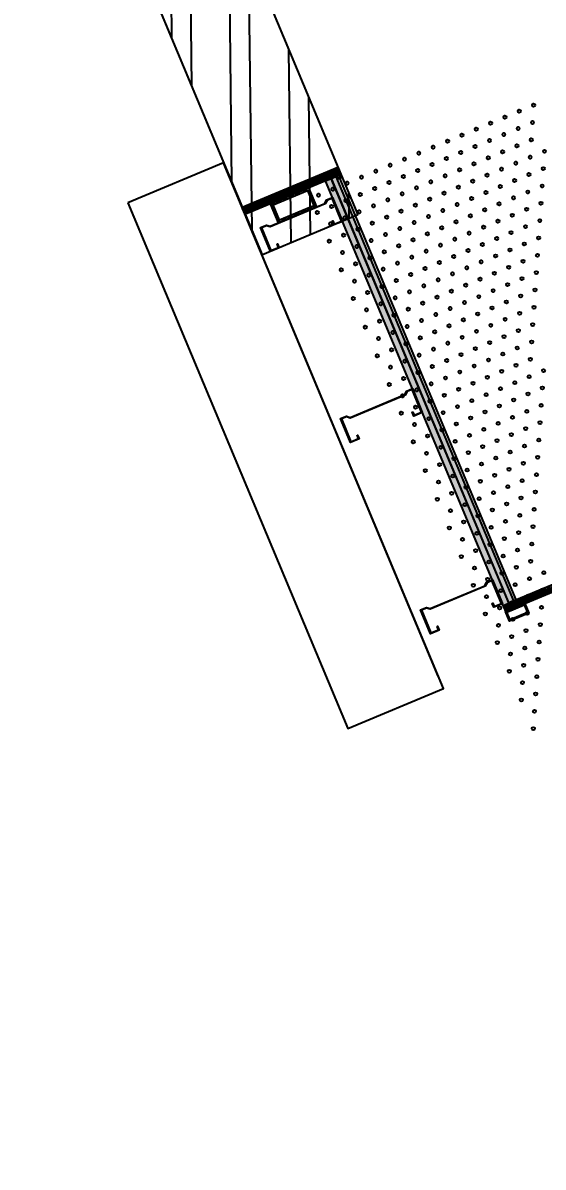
# Model space of a CAD drawing. Header units: millimetres. Extents: x 712803 to 922331, y -1382701 to -1225629.
# Drawn here: x 784806 to 785810, y -1317601 to -1315392 of the extents above; entities that cross this region are included whole.
import ezdxf

# ---------------------------------------------------------------- set-up
doc = ezdxf.new("R2010")
doc.units = ezdxf.units.MM
doc.header["$LTSCALE"] = 10
doc.header["$MEASUREMENT"] = 0
doc.linetypes.add('HIDDEN', pattern=[0.375, 0.25, -0.125])
for name, color, linetype in [('AM_8', 7, 'Continuous'), ('A—墙体', 8, 'Continuous'), ('HATCH', 8, 'Continuous'), ('I—平顶—分格线', 8, 'Continuous'), ('I—平顶—填充01(线状)', 8, 'Continuous'), ('I—平顶—造型', 122, 'Continuous'), ('I—装饰—中粗', 4, 'Continuous'), ('I—装饰—中线', 70, 'Continuous'), ('I—装饰—填充03(灰度)', 250, 'Continuous'), ('I—装饰—尺寸标注', 232, 'Continuous'), ('I—装饰—细线', 144, 'Continuous')]:
    doc.layers.add(name, color=color, linetype=linetype)
doc.styles.add('ARIAL', font='arial.ttf')
doc.dimstyles.new('XD30', dxfattribs={"dimscale": 30, "dimtxt": 2.5, "dimasz": 1, "dimexe": 1, "dimexo": 1, "dimgap": 0.8, "dimtad": 1, "dimdec": 0, "dimrnd": 5, "dimdsep": 46, "dimtxsty": 'ARIAL', "dimblk1": 'ARCHTICK', "dimblk2": 'ARCHTICK', "dimsah": 1, "dimcen": -0.9, "dimdle": 1, "dimclrd": 256, "dimclre": 256, "dimclrt": 40, "dimaunit": 1, "dimadec": 0, "dimazin": 0, "dimtfac": 0.35, "dimtdec": 0, "dimtix": 1, "dimtmove": 2, "dimatfit": 3, "dimldrblk": 'ARCHTICK', "dimfxl": 0, "dimtvp": 0.8, "dimtolj": 1, "dimtzin": 0, "dimarcsym": 0})

# ---------------------------------------------------------------- blocks, each defined once
blk = doc.blocks.new('_ArchTick')
at = {"color": 0, "linetype": 'ByBlock', "const_width": 0.15}
blk.add_lwpolyline([(-0.5, -0.5), (0.5, 0.5)], dxfattribs=at)
blk = doc.blocks.new('*D1586')
at = {"layer": 'Defpoints', "color": 0, "ltscale": 50, "transparency": 16777216}
for p in [(712802.6, -1325596.1, 277.1), (794966.1, -1327810.6, 276.8), (794557.8, -1327981.3)]:
    blk.add_point(p, dxfattribs=at)
at = {"layer": 'I—装饰—尺寸标注', "lineweight": -2, "ltscale": 50, "transparency": 16777216}
for p, q in [((781534.8, -1296829.9), (794569.3, -1328009)), ((781408, -1296915.4), (781574.1, -1296846)), ((794673.4, -1327932.9), (794530.1, -1327992.9))]:
    blk.add_line(p, q, dxfattribs=at)
at = {"layer": 'I—装饰—尺寸标注', "lineweight": -2, "ltscale": 50, "transparency": 16777216, "xscale": 30, "yscale": 30, "zscale": 30}
for p, rotation in [((781546.4, -1296857.5), 112.6875065896419), ((794557.8, -1327981.3), 292.6875065896419)]:
    blk.add_blockref('_ArchTick', p, dxfattribs=dict(at, rotation=rotation))
at = {"layer": 'I—装饰—尺寸标注', "color": 40, "ltscale": 50, "transparency": 16777216, "insert": (788109.6, -1312395.4), "char_height": 75, "attachment_point": 5, "rotation": 292.6875, "style": 'ARIAL'}
blk.add_mtext('\\A1;33735', dxfattribs=at)
blk = doc.blocks.new('30-1')
at = {"layer": 'I—平顶—分格线'}
for centre in [(-1370, -55.6), (-1340, -55.6), (-1310, -55.6), (-1280, -55.6), (-1250, -55.6), (-1220, -55.6), (-1190, -55.6), (-1160, -55.6), (-1130, -55.6), (-1100, -55.6), (-1070, -55.6), (-1040, -55.6), (-1010, -55.6), (-980, -55.6), (-950, -55.6), (-920, -55.6), (-1385, -85.6), (-1355, -85.6), (-1325, -85.6), (-1295, -85.6), (-1265, -85.6), (-1235, -85.6), (-1205, -85.6), (-1175, -85.6), (-1145, -85.6), (-1115, -85.6), (-1085, -85.6), (-1055, -85.6), (-1025, -85.6), (-995, -85.6), (-965, -85.6), (-935, -85.6), (-1370, -115.6), (-1340, -115.6), (-1310, -115.6), (-1280, -115.6), (-1250, -115.6), (-1220, -115.6), (-1190, -115.6), (-1160, -115.6), (-1130, -115.6), (-1100, -115.6), (-1070, -115.6), (-1040, -115.6), (-1010, -115.6), (-980, -115.6), (-950, -115.6), (-1385, -145.6), (-1355, -145.6), (-1325, -145.6), (-1295, -145.6), (-1265, -145.6), (-1235, -145.6), (-1205, -145.6), (-1175, -145.6), (-1145, -145.6), (-1115, -145.6), (-1085, -145.6), (-1055, -145.6), (-1025, -145.6), (-995, -145.6), (-965, -145.6), (-935, -145.6), (-1370, -175.6), (-1340, -175.6), (-1310, -175.6), (-1280, -175.6), (-1250, -175.6), (-1220, -175.6), (-1190, -175.6), (-1160, -175.6), (-1130, -175.6), (-1100, -175.6), (-1070, -175.6), (-1040, -175.6), (-1010, -175.6), (-980, -175.6), (-950, -175.6), (-1385, -205.6), (-1355, -205.6), (-1325, -205.6), (-1295, -205.6), (-1265, -205.6), (-1235, -205.6), (-1205, -205.6), (-1175, -205.6), (-1145, -205.6), (-1115, -205.6), (-1085, -205.6), (-1055, -205.6), (-1025, -205.6), (-995, -205.6), (-965, -205.6), (-1370, -235.6), (-1340, -235.6), (-1310, -235.6), (-1280, -235.6), (-1250, -235.6), (-1220, -235.6), (-1190, -235.6), (-1160, -235.6), (-1130, -235.6), (-1100, -235.6), (-1070, -235.6), (-1040, -235.6), (-1010, -235.6), (-980, -235.6), (-1385, -265.6), (-1355, -265.6), (-1325, -265.6), (-1295, -265.6), (-1265, -265.6), (-1235, -265.6), (-1205, -265.6), (-1175, -265.6), (-1145, -265.6), (-1115, -265.6), (-1085, -265.6), (-1055, -265.6), (-1025, -265.6), (-995, -265.6), (-1370, -295.6), (-1340, -295.6), (-1310, -295.6), (-1280, -295.6), (-1250, -295.6), (-1220, -295.6), (-1190, -295.6), (-1160, -295.6), (-1130, -295.6), (-1100, -295.6), (-1070, -295.6), (-1040, -295.6), (-1010, -295.6), (-1385, -325.6), (-1355, -325.6), (-1325, -325.6), (-1295, -325.6), (-1265, -325.6), (-1235, -325.6), (-1205, -325.6), (-1175, -325.6), (-1145, -325.6), (-1115, -325.6), (-1085, -325.6), (-1055, -325.6), (-1025, -325.6), (-1370, -355.6), (-1340, -355.6), (-1310, -355.6), (-1280, -355.6), (-1250, -355.6), (-1220, -355.6), (-1190, -355.6), (-1160, -355.6), (-1130, -355.6), (-1100, -355.6), (-1070, -355.6), (-1040, -355.6), (-1385, -385.6), (-1355, -385.6), (-1325, -385.6), (-1295, -385.6), (-1265, -385.6), (-1235, -385.6), (-1205, -385.6), (-1175, -385.6), (-1145, -385.6), (-1115, -385.6), (-1085, -385.6), (-1055, -385.6), (-1370, -415.6), (-1340, -415.6), (-1310, -415.6), (-1280, -415.6), (-1250, -415.6), (-1220, -415.6), (-1190, -415.6), (-1160, -415.6), (-1130, -415.6), (-1100, -415.6), (-1070, -415.6), (-1385, -445.6), (-1355, -445.6), (-1325, -445.6), (-1295, -445.6), (-1265, -445.6), (-1235, -445.6), (-1205, -445.6), (-1175, -445.6), (-1145, -445.6), (-1115, -445.6), (-1085, -445.6), (-1370, -475.6), (-1340, -475.6), (-1310, -475.6), (-1280, -475.6), (-1250, -475.6), (-1220, -475.6), (-1190, -475.6), (-1160, -475.6), (-1130, -475.6), (-1100, -475.6), (-1385, -505.6), (-1355, -505.6), (-1325, -505.6), (-1295, -505.6), (-1265, -505.6), (-1235, -505.6), (-1205, -505.6), (-1175, -505.6), (-1145, -505.6), (-1115, -505.6), (-1370, -535.6), (-1340, -535.6), (-1310, -535.6), (-1280, -535.6), (-1250, -535.6), (-1220, -535.6), (-1190, -535.6), (-1160, -535.6), (-1130, -535.6), (-1100, -535.6), (-1385, -565.6), (-1355, -565.6), (-1325, -565.6), (-1295, -565.6), (-1265, -565.6), (-1235, -565.6), (-1205, -565.6), (-1175, -565.6), (-1145, -565.6), (-1115, -565.6), (-1370, -595.6), (-1340, -595.6), (-1310, -595.6), (-1280, -595.6), (-1250, -595.6), (-1220, -595.6), (-1190, -595.6), (-1160, -595.6), (-1130, -595.6), (-1385, -625.6), (-1355, -625.6), (-1325, -625.6), (-1295, -625.6), (-1265, -625.6), (-1235, -625.6), (-1205, -625.6), (-1175, -625.6), (-1145, -625.6), (-1370, -655.6), (-1340, -655.6), (-1310, -655.6), (-1280, -655.6), (-1250, -655.6), (-1220, -655.6), (-1190, -655.6), (-1160, -655.6), (-1385, -685.6), (-1355, -685.6), (-1325, -685.6), (-1295, -685.6), (-1265, -685.6), (-1235, -685.6), (-1205, -685.6), (-1175, -685.6), (-1370, -715.6), (-1340, -715.6), (-1310, -715.6), (-1280, -715.6), (-1250, -715.6), (-1220, -715.6), (-1190, -715.6), (-1385, -745.6), (-1355, -745.6), (-1325, -745.6), (-1295, -745.6), (-1265, -745.6), (-1235, -745.6), (-1205, -745.6), (-1370, -775.6), (-1340, -775.6), (-1310, -775.6), (-1280, -775.6), (-1250, -775.6), (-1220, -775.6), (-1385, -805.6), (-1355, -805.6), (-1325, -805.6), (-1295, -805.6), (-1265, -805.6), (-1235, -805.6), (-1370, -835.6), (-1340, -835.6), (-1310, -835.6), (-1280, -835.6), (-1250, -835.6), (-1385, -865.6), (-1355, -865.6), (-1325, -865.6), (-1295, -865.6), (-1265, -865.6), (-1370, -895.6), (-1340, -895.6), (-1310, -895.6), (-1280, -895.6), (-1250, -895.6), (-1385, -925.6), (-1355, -925.6), (-1325, -925.6), (-1295, -925.6), (-1265, -925.6), (-1370, -955.6), (-1340, -955.6), (-1310, -955.6), (-1280, -955.6), (-1385, -985.6), (-1355, -985.6), (-1325, -985.6), (-1295, -985.6), (-1370, -1015.6), (-1340, -1015.6), (-1310, -1015.6), (-1385, -1045.6), (-1355, -1045.6), (-1325, -1045.6), (-1370, -1075.6), (-1340, -1075.6), (-1385, -1105.6), (-1355, -1105.6), (-1370, -1135.6), (-1385, -1165.6)]:
    blk.add_circle(centre, 3, dxfattribs=at)

msp = doc.modelspace()

# ---------------------------------------------------------------- hatches: boundary and pattern name
at = {"extrusion": (0.000109945, 4.5974e-05, 1)}
h = msp.add_hatch(dxfattribs=at)
h.set_pattern_fill('ANSI32', color=8, angle=-247.3056)
h.set_pattern_definition([(157.694395, (795926.785, -1327871.085), (-3.615182, -8.812269), []), (157.694395, (795925.053, -1327866.943), (-3.615182, -8.812269), [])])
h.paths.add_polyline_path([(785289.2, -1315743.7), (785355.6, -1315715.9), (785367.9, -1315745.4), (785301.5, -1315773.2)], flags=16)
h.paths.add_polyline_path([(785283.9, -1315741.6), (785357.7, -1315710.7), (785373.2, -1315747.6), (785299.4, -1315778.5)])
at = {"layer": 'AM_8', "extrusion": (0.000109945, 4.5974e-05, 1)}
h = msp.add_hatch(dxfattribs=at)
h.set_pattern_fill('CORK', color=8, angle=-157.3056)
h.set_pattern_definition([(202.6943953, (842083.2247, -1453468.613), (1.224965156, -2.929178275), []), (337.694395, (842081.148, -1453467.761), (3.4084277, 8.30829045), [4.49013, -4.49013]), (337.694395, (842080.415, -1453468.067), (3.4084277, 8.30829045), [4.49013, -4.49013]), (337.694395, (842079.683, -1453468.3735), (3.4084277, 8.30829045), [4.49013, -4.49013])])
h.paths.add_polyline_path([(785733.2, -1316517.8), (785737.8, -1316528.9), (785941.2, -1316443.8), (785936.6, -1316432.7)])
at = {"layer": 'I—平顶—填充01(线状)'}
h = msp.add_hatch(dxfattribs=at)
h.set_pattern_fill('ANSI32', color=256, scale=300, angle=23)
h.set_pattern_definition([(90.69066, (779074.36, -1301389.27), (-112.4918, -1.3561), []), (90.69066, (779111.4, -1301351.33), (-112.4918, -1.3561), [])])
h.paths.add_polyline_path([(785452.9, -1315763.1), (785268.6, -1315840.2), (781331.2, -1306425.3), (781515.7, -1306348.2)])
h.paths.add_polyline_path([(790859.5, -1313502.7), (791044.2, -1313425.5), (787476.5, -1304892.6), (787292.9, -1304969.4)])
h.paths.add_polyline_path([(778886, -1300055.9), (778701.6, -1300133), (776757, -1295482), (776940.6, -1295405.2)])
at = {"layer": 'I—装饰—填充03(灰度)', "extrusion": (0.000109945, 4.5974e-05, 1)}
h = msp.add_hatch(dxfattribs=at)
h.set_pattern_fill('CORK', color=250, angle=-157.3056)
h.set_pattern_definition([(202.694395, (788591.964, -1330080.6198), (1.22496516, -2.9291783), []), (337.694395, (788589.887, -1330079.768), (3.4084277, 8.3082905), [4.49013, -4.49013]), (337.694395, (788589.155, -1330080.074), (3.4084277, 8.3082905), [4.49013, -4.49013]), (337.694395, (788588.422, -1330080.38), (3.4084277, 8.3082905), [4.49013, -4.49013])])
h.paths.add_polyline_path([(785251.8, -1315755), (785235, -1315762), (785230.4, -1315750.9), (785413, -1315674.5), (785417.7, -1315685.6), (785396.5, -1315694.5), (785300.9, -1315734.5), (785254.8, -1315753.7)])
h = msp.add_hatch(dxfattribs=at)
h.set_pattern_fill('ANSI38', color=256, angle=-247.3056)
h.set_pattern_definition([(157.694395, (795965.1482, -1327839.7082), (-1.20506065, -2.937423), []), (247.694395, (795965.1482, -1327839.7082), (0.5273017, -7.07990663), [7.9375, -4.7625])])
h.paths.add_polyline_path([(785744.3, -1316513.2), (785733.2, -1316517.8), (785390, -1315697.2), (785401.1, -1315692.6)])
h = msp.add_hatch(dxfattribs=at)
h.set_pattern_fill('AR-SAND', color=256, scale=0.1, angle=-247.3056)
h.set_pattern_definition([(150.194395, (781309.0707, -1374814.946), (-4.45347652, -2.0358486), [0, -3.8608, 0, -4.318, 0, -4.1275]), (120.194395, (781309.0707, -1374814.946), (-8.347587, 1.3815687), [0, -2.0828, 0, -3.4798, 0, -1.3335]), (80.194395, (781310.276, -1374817.8283), (-3.06503264, 7.29195958), [0, -1.27, 0, -4.572, 0, -5.969]), (70.194395, (781310.276, -1374817.8283), (-5.0026135, 6.1842908), [0, -0.635, 0, -2.9972, 0, -3.429])])
h.paths.add_polyline_path([(785410.3, -1315688.7), (785752.9, -1316507.9), (785743.7, -1316511.8), (785401.1, -1315692.5)])

# ---------------------------------------------------------------- linework, layer by layer
at = {"extrusion": (0.000109945, 4.5974e-05, 1), "elevation": 26.2}
msp.add_lwpolyline([(785607.7, -1316653.2), (785237.3, -1315767.5)], dxfattribs=at)
at = {"color": 4, "extrusion": (0.000109945, 4.5974e-05, 1), "elevation": -243.7}
msp.add_lwpolyline([(785945.7, -1316454.4), (785936.6, -1316432.7), (785744.2, -1316513.2), (785743.7, -1316511.8), (785937.4, -1316430.8), (785947.1, -1316453.8)], dxfattribs=at)
at = {"layer": 'A—墙体', "extrusion": (0.000109945, 4.5974e-05, 1), "elevation": 26.2}
msp.add_lwpolyline([(785008.9, -1315739.8), (785433.3, -1316754.7), (785617.9, -1316677.5), (785193.5, -1315662.6)], close=True, dxfattribs=at)
at = {"layer": 'HATCH', "color": 3, "extrusion": (0.000109945, 4.5974e-05, 1), "elevation": -243.7}
msp.add_lwpolyline([(785941.2, -1316443.8), (785936.6, -1316432.7), (785733.2, -1316517.8), (785737.8, -1316528.9)], close=True, dxfattribs=at)
at = {"layer": 'I—平顶—造型'}
msp.add_lwpolyline([(785452.9, -1315763.1), (785268.6, -1315840.2), (781331.2, -1306425.3), (781515.7, -1306348.2)], close=True, dxfattribs=at)
at = {"layer": 'I—装饰—中粗', "extrusion": (0.000109945, 4.5974e-05, 1)}
msp.add_line((785417.2, -1315692.3, 0.4), (785757.5, -1316506, -269.6), dxfattribs=at)
at = {"layer": 'I—装饰—中粗', "extrusion": (0.000109945, 4.5974e-05, 1), "elevation": 26.2}
msp.add_lwpolyline([(785230.4, -1315751), (785413, -1315674.5), (785419.2, -1315689.3), (785413.7, -1315691.7), (785414.5, -1315693.5), (785421.8, -1315690.4), (785414.1, -1315671.9), (785229.6, -1315749.1)], dxfattribs=at)
at = {"layer": 'I—装饰—中线', "extrusion": (0.000109945, 4.5974e-05, 1), "elevation": 26.2}
for points in [[(785236.2, -1315761.5), (785235, -1315762), (785230.4, -1315750.9), (785413, -1315674.5), (785417.7, -1315685.6), (785396.5, -1315694.5), (785300.9, -1315734.5), (785254.8, -1315753.7)], [(785744.3, -1316513.2), (785733.2, -1316517.8), (785390, -1315697.2), (785401.1, -1315692.6)]]:
    msp.add_lwpolyline(points, close=True, dxfattribs=at)
at = {"layer": 'I—装饰—中线', "color": 1, "linetype": 'HIDDEN', "extrusion": (0.000109945, 4.5974e-05, 1), "const_width": 1.5, "elevation": 26.2}
msp.add_lwpolyline([(785743.7, -1316511.8), (785401.2, -1315692.5)], dxfattribs=at)
at = {"layer": 'I—装饰—填充03(灰度)', "extrusion": (0.000109945, 4.5974e-05, 1), "elevation": 26.2}
msp.add_lwpolyline([(785410.3, -1315688.7), (785752.9, -1316507.9), (785743.7, -1316511.8), (785401.1, -1315692.5)], close=True, dxfattribs=at)
at = {"layer": 'I—装饰—细线', "extrusion": (0.000109945, 4.5974e-05, 1), "elevation": 26.2}
msp.add_lwpolyline([(785283.9, -1315741.6), (785357.7, -1315710.7), (785373.2, -1315747.6), (785299.4, -1315778.5), (785283.9, -1315741.6)], dxfattribs=at)
at = {"layer": 'I—装饰—细线', "extrusion": (0.000109945, 4.5974e-05, 1)}
for points, elevation in [([(785289.2, -1315743.7), (785355.6, -1315715.9), (785367.9, -1315745.4), (785301.5, -1315773.2)], 26.2), ([(785296.8, -1315819.6), (785298, -1315819.2), (785301, -1315826.5), (785284.4, -1315833.5), (785265.1, -1315787.3), (785276.2, -1315782.7), (785283.7, -1315785), (785388.9, -1315741), (785392.5, -1315734.1), (785403.5, -1315729.5), (785422.8, -1315775.6), (785406.2, -1315782.5), (785403.1, -1315775.2), (785404.2, -1315774.7), (785404.2, -1315774.7), (785404.2, -1315774.7), (785406.9, -1315781), (785421.2, -1315775), (785402.9, -1315731), (785393.3, -1315735), (785389.7, -1315742), (785283.7, -1315786.3), (785276.3, -1315784), (785266.7, -1315788), (785285.1, -1315831.9), (785299.5, -1315825.9), (785296.8, -1315819.6), (785296.8, -1315819.6)], 26.2), ([(785451.2, -1316188.6), (785452.3, -1316188.2), (785455.4, -1316195.6), (785438.8, -1316202.5), (785419.5, -1316156.4), (785430.5, -1316151.7), (785438, -1316154), (785543.2, -1316110.1), (785546.8, -1316103.1), (785557.9, -1316098.5), (785577.1, -1316144.6), (785560.5, -1316151.6), (785557.5, -1316144.2), (785558.6, -1316143.7), (785558.6, -1316143.7), (785558.6, -1316143.7), (785561.2, -1316150), (785575.6, -1316144), (785557.2, -1316100.1), (785547.6, -1316104.1), (785544, -1316111), (785438.1, -1316155.3), (785430.6, -1316153), (785421, -1316157), (785439.4, -1316200.9), (785453.8, -1316194.9), (785451.2, -1316188.6), (785451.2, -1316188.6)], 26.2), ([(785605.5, -1316557.7), (785606.6, -1316557.2), (785609.7, -1316564.6), (785593.1, -1316571.5), (785573.8, -1316525.4), (785584.9, -1316520.8), (785592.3, -1316523.1), (785697.5, -1316479.1), (785701.1, -1316472.2), (785712.2, -1316467.5), (785731.5, -1316513.7), (785714.9, -1316520.6), (785711.8, -1316513.2), (785712.9, -1316512.8), (785712.9, -1316512.8), (785712.9, -1316512.8), (785715.5, -1316519), (785729.9, -1316513), (785711.5, -1316469.1), (785702, -1316473.1), (785698.4, -1316480), (785592.4, -1316524.4), (785584.9, -1316522.1), (785575.4, -1316526.1), (785593.7, -1316570), (785608.1, -1316563.9), (785605.5, -1316557.7), (785605.5, -1316557.7)], 26.2), ([(785774.7, -1316513.5), (785782.4, -1316531.9), (785745.5, -1316547.3), (785737.8, -1316528.9)], -243.7), ([(785773.6, -1316516.1), (785779.8, -1316530.8), (785746.6, -1316544.7), (785740.4, -1316530)], -243.7)]:
    msp.add_lwpolyline(points, close=True, dxfattribs=dict(at, elevation=elevation))

# ---------------------------------------------------------------- block references
at = {"layer": 'I—平顶—分格线', "extrusion": (0.000109945, 4.5974e-05, 1), "rotation": 22.69420997310895}
msp.add_blockref('30-1', (786619.2, -1315145.1, 26.2), dxfattribs=at)

# ---------------------------------------------------------------- dimensions: what is measured, and where the dimension line sits
at = {"layer": 'I—装饰—尺寸标注', "color": 6, "ltscale": 50}
dim = msp.add_linear_dim(base=(794557.8, -1327981.3, -277.1), p1=(712802.6, -1325596.1), p2=(794966.1, -1327810.6, -0.3), angle=292.6875, dimstyle='XD30', dxfattribs=at)
dim.commit()
dim.dimension.update_dxf_attribs({"geometry": '*D1586', "text_midpoint": (788109.6, -1312395.4, -277.1)})

doc.saveas('drawing.dxf')
